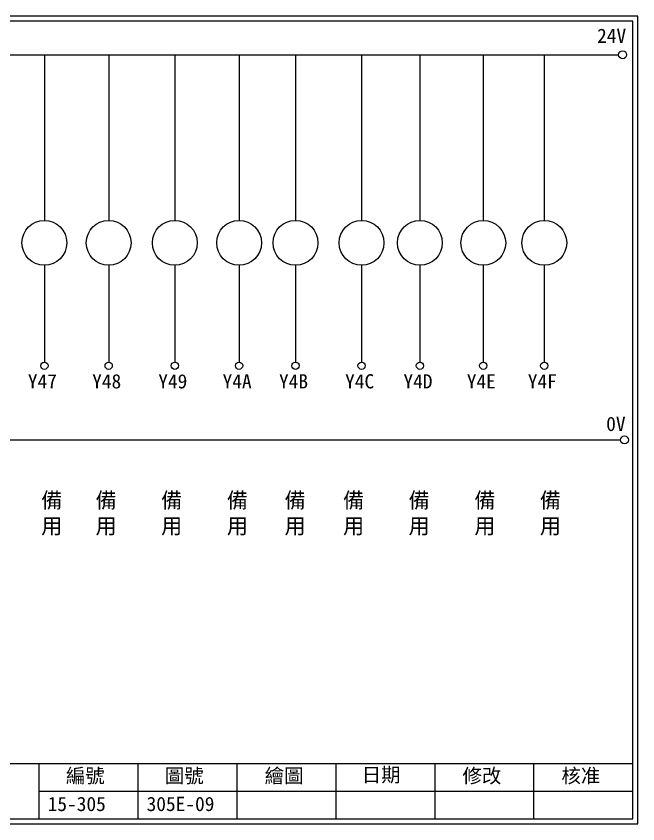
# Model space of a CAD drawing. Extents: x 889 to 1176, y 251 to 455.
# Drawn here: x 1019 to 1176.1, y 251.2 to 455.2 of the extents above; entities that cross this region are included whole.
import ezdxf

# ---------------------------------------------------------------- set-up
doc = ezdxf.new("R2010")
doc.units = 0
doc.layers.get('0').update_dxf_attribs({"linetype": 'CONTINUOUS'})
doc.layers.add('圖框層', color=7, linetype='CONTINUOUS')
doc.layers.add('標尺寸層', color=3, linetype='CONTINUOUS')
doc.styles.add('CNS', font='romanc.shx', dxfattribs={"bigfont": 'chineset.shx'})
doc.styles.add('STSL', font='kaiu.ttf')

msp = doc.modelspace()

# ---------------------------------------------------------------- linework, layer by layer
for centre in [(1172.21, 445.42), (1172.69, 348.15)]:
    msp.add_circle(centre, 1)
at = {"layer": '圖框層', "color": 7}
for p, q in [((1176.07, 455.16), (889.07, 455.16)), ((1176.07, 251.2), (1176.07, 455.16)), ((1174.82, 453.91), (890.32, 453.91)), ((1174.82, 252.44), (1174.82, 453.91)), ((890.32, 266.44), (1174.82, 266.44)), ((1024.82, 252.44), (1024.82, 266.44)), ((1049.82, 252.44), (1049.82, 266.44)), ((1074.82, 252.44), (1074.82, 266.44)), ((1099.82, 252.44), (1099.82, 266.44)), ((1124.82, 252.44), (1124.82, 266.44)), ((1149.82, 252.44), (1149.82, 266.44)), ((1024.82, 259.44), (1174.82, 259.44)), ((889.07, 251.2), (1176.07, 251.2)), ((890.32, 252.44), (1174.82, 252.44))]:
    msp.add_line(p, q, dxfattribs=at)
at = {"layer": '標尺寸層', "color": 7}
for p, q in [((893.61, 445.42), (1171.21, 445.42)), ((1026.1, 445.42), (1026.1, 403.59)), ((1042.35, 445.42), (1042.35, 403.59)), ((1059.05, 445.42), (1059.05, 403.59)), ((1075.3, 445.42), (1075.3, 403.59)), ((1089.56, 445.42), (1089.56, 403.59)), ((1106.26, 445.42), (1106.26, 403.59)), ((1121, 445.42), (1121, 403.59)), ((1137.01, 445.4), (1137.01, 403.57)), ((1152.43, 445.42), (1152.43, 403.59)), ((1026.1, 392.26), (1026.1, 367.81)), ((1042.35, 392.26), (1042.35, 367.81)), ((1059.05, 392.26), (1059.05, 367.81)), ((1075.3, 392.26), (1075.3, 367.81)), ((1089.56, 392.26), (1089.56, 367.81)), ((1106.26, 392.26), (1106.26, 367.81)), ((1121, 392.26), (1121, 367.81)), ((1137.01, 392.25), (1137.01, 367.8)), ((1152.43, 392.26), (1152.43, 367.81)), ((893.82, 348.15), (1171.69, 348.15))]:
    msp.add_line(p, q, dxfattribs=at)
for centre, radius in [((1026.1, 397.92), 5.66), ((1042.35, 397.92), 5.66), ((1059.05, 397.92), 5.66), ((1075.3, 397.92), 5.66), ((1089.56, 397.92), 5.66), ((1106.26, 397.92), 5.66), ((1121, 397.92), 5.66), ((1137.01, 397.91), 5.66), ((1152.43, 397.92), 5.66), ((1026.1, 366.89), 0.92), ((1042.35, 366.89), 0.92), ((1059.05, 366.89), 0.92), ((1075.3, 366.89), 0.92), ((1089.56, 366.89), 0.92), ((1106.26, 366.89), 0.92), ((1121, 366.88), 0.92), ((1137.01, 366.88), 0.92), ((1152.43, 366.88), 0.92)]:
    msp.add_circle(centre, radius, dxfattribs=at)

# ---------------------------------------------------------------- texts
at = {"layer": '圖框層', "color": 4, "style": 'STSL'}
for s, p in [('24V', (1165.77, 448.41)), ('Y47 ', (1021.93, 361.15)), ('Y48', (1038.18, 361.15)), ('Y49', (1054.88, 361.15)), ('Y4A', (1071.13, 361.15)), ('Y4B', (1085.39, 361.15)), ('Y4C', (1102.09, 361.15)), ('Y4D', (1116.83, 361.14)), ('Y4E', (1132.84, 361.14)), ('Y4F', (1148.26, 361.14)), ('0V', (1168.07, 350.4)), ('編號', (1031.54, 261.53)), ('圖號', (1056.54, 261.53)), ('繪圖', (1081.76, 261.53)), ('日期', (1106.29, 261.78)), ('修改', (1131.76, 261.53)), ('核准', (1156.76, 261.53)), ('15-305', (1026.93, 254.42)), ('305E-09', (1051.93, 254.42))]:
    msp.add_text(s, height=3.6, dxfattribs=at).set_placement(p)
at = {"layer": '標尺寸層', "color": 7, "char_height": 3.9, "width": 2.8481, "attachment_point": 5, "style": 'CNS'}
for insert in [(1028.24, 329.44), (1041.97, 329.44), (1058.53, 329.44), (1075.14, 329.44), (1089.73, 329.44), (1104.51, 329.44), (1121.07, 329.44), (1137.68, 329.44), (1154.24, 329.44)]:
    msp.add_mtext('{\\fDFKai-SB|b0|i0|c136|p65;\\T1.1;\\C0;備用}', dxfattribs=dict(at, insert=insert))

doc.saveas('drawing.dxf')
